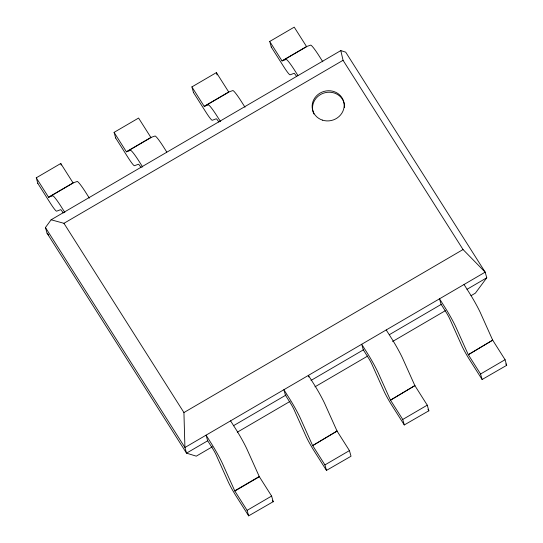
<?xml version="1.0" encoding="UTF-8"?>
<svg xmlns="http://www.w3.org/2000/svg" width="543" height="543" viewBox="0 0 543 543"><rect width="100%" height="100%" fill="white"/><g stroke="black" fill="none" stroke-linecap="round" stroke-linejoin="round"><path stroke-width="0.81" d="M212.388 446.746L196.274 456.161L186.52 453.147L47.044 233.164L45.449 227.537L51.123 219.779L340.8 50.594L345.701 52.169L485.177 272.152L486.766 277.785L475.383 293.145L470.985 295.711M36.259 177.819L60.768 163.504L73.149 183.032L48.639 197.347L36.259 177.819L37.847 183.453M114.078 132.37L138.587 118.055L150.974 137.583L126.458 151.897L114.078 132.37L115.673 137.997M191.896 86.914L216.406 72.599L228.793 92.134L204.283 106.448L191.896 86.914L193.491 92.548M269.715 41.465L294.225 27.15L306.612 46.678L282.102 60.992L269.715 41.465L271.31 47.098M51.123 219.779L63.945 223.309L343.054 60.293L340.8 50.594M45.449 227.537L184.925 447.513L183.928 412.551L463.043 249.536L485.177 272.152L184.925 447.513L186.52 453.147L207.759 440.746M233.388 425.773L286.113 394.978M311.01 380.439L363.742 349.644M389.372 334.671L441.364 304.304M466.994 289.331L486.766 277.785M237.298 432.201L290.043 401.392M314.947 386.847L367.692 356.038M392.603 341.493L445.348 310.684M247.106 510.366L271.615 496.051L259.221 476.51L234.712 490.824L247.106 510.366L248.653 515.85L273.204 501.684L271.615 496.051M349.434 450.602L351.029 456.235L326.472 470.401L324.924 464.917L349.434 450.602L337.047 431.061L324.605 403.327A22.48 2.179 59.7 0 0 314.512 385.068L308.397 375.403L308.852 377.012M427.253 405.153L428.848 410.779L404.291 424.945L402.743 419.467L427.253 405.153L414.866 385.605L402.431 357.878A22.48 2.179 59.7 0 0 392.331 339.619L386.216 329.954M505.071 359.697L506.667 365.33L482.116 379.496L480.562 374.012L505.071 359.697L492.684 340.156L480.25 312.422A22.48 2.179 59.7 0 0 470.15 294.163L464.034 284.498M47.044 233.164L48.789 234.943M343.054 60.293L463.043 249.536M322.827 61.793L318.463 54.918A22.48 2.179 59.7 0 0 310.752 45.096L306.557 46.555L282 60.864L286.242 59.411A22.48 2.179 59.7 0 1 293.953 69.233L297.89 75.423M505.784 363.932L506.741 365.453M480.562 374.012L468.175 354.47L455.74 326.737A22.48 2.179 59.7 0 0 445.64 308.485L439.525 298.813L441.079 304.297L446.068 312.171A6.767 0.658 59.7 0 1 449.645 318.639L461.557 345.185A15.421 1.5 59.7 0 0 469.715 359.948L482.116 379.496M271.235 46.976L283.711 66.66A15.842 1.541 59.7 0 0 290.111 74.812L294.089 73.332A6.346 0.618 59.7 0 1 296.654 76.597M245.008 107.242L240.637 100.367A22.48 2.179 59.7 0 0 232.933 90.545L228.691 92.005L204.182 106.319L208.424 104.86A22.48 2.179 59.7 0 1 216.128 114.682L220.499 121.557M427.959 409.381L428.922 410.902M402.743 419.467L390.356 399.92L377.914 372.193A22.48 2.179 59.7 0 0 367.821 353.934L361.706 344.269L363.253 349.746L368.249 357.627A6.767 0.658 59.7 0 1 371.826 364.088L383.738 390.634A15.421 1.5 59.7 0 0 391.897 405.397L404.291 424.945M193.41 92.425L205.892 112.109A15.842 1.541 59.7 0 0 212.293 120.261L216.27 118.781A6.346 0.618 59.7 0 1 218.836 122.053M166.755 152.013L162.819 145.816A22.48 2.179 59.7 0 0 155.115 135.994L150.873 137.454L126.363 151.768L130.605 150.309A22.48 2.179 59.7 0 1 138.309 160.131L142.68 167.006M324.924 464.917L312.537 445.375L300.096 417.642A22.48 2.179 59.7 0 0 290.003 399.383L283.887 389.718L285.435 395.202L290.43 403.076A6.767 0.658 59.7 0 1 294.001 409.537L305.919 436.09A15.421 1.5 59.7 0 0 314.078 450.846L326.472 470.401M115.591 137.881L128.073 157.558A15.842 1.541 59.7 0 0 134.467 165.71L138.451 164.237A6.346 0.618 59.7 0 1 141.017 167.502M89.371 198.147L85 191.272A22.48 2.179 59.7 0 0 77.289 181.45L73.047 182.903L48.537 197.218L52.78 195.765A22.48 2.179 59.7 0 1 60.49 205.587L64.861 212.462M230.571 420.852L236.694 430.518A22.48 2.179 59.7 0 1 246.787 448.776L259.357 476.747L234.847 491.062L222.277 463.091A22.48 2.179 59.7 0 0 212.184 444.832L206.062 435.167L207.616 440.651L212.612 448.525A6.767 0.658 59.7 0 1 216.182 454.993L228.094 481.539A15.421 1.5 59.7 0 0 236.259 496.302L248.653 515.85M272.321 500.286L273.285 501.807M63.945 223.309L183.928 412.551M37.772 183.33L50.248 203.014A15.842 1.541 59.7 0 0 56.648 211.166L60.633 209.686A6.346 0.618 59.7 0 1 63.192 212.951M216.406 72.599L217.071 74.948M60.768 163.504L61.21 165.072M313.942 113.996A16.114 15.014 -15.8 0 1 325.596 92.582A16.114 15.014 -15.8 0 1 344.581 107.487M337.047 431.061L312.666 445.613L337.067 431.054M414.866 385.605L390.485 400.164L414.886 385.605M492.684 340.156L468.304 354.708L492.705 340.156M322.454 120.132A16.114 15.014 -15.8 0 0 343.984 102.871A16.114 15.014 -15.8 0 0 318.022 94.496A16.114 15.014 -15.8 0 0 322.454 120.132"/></g></svg>
